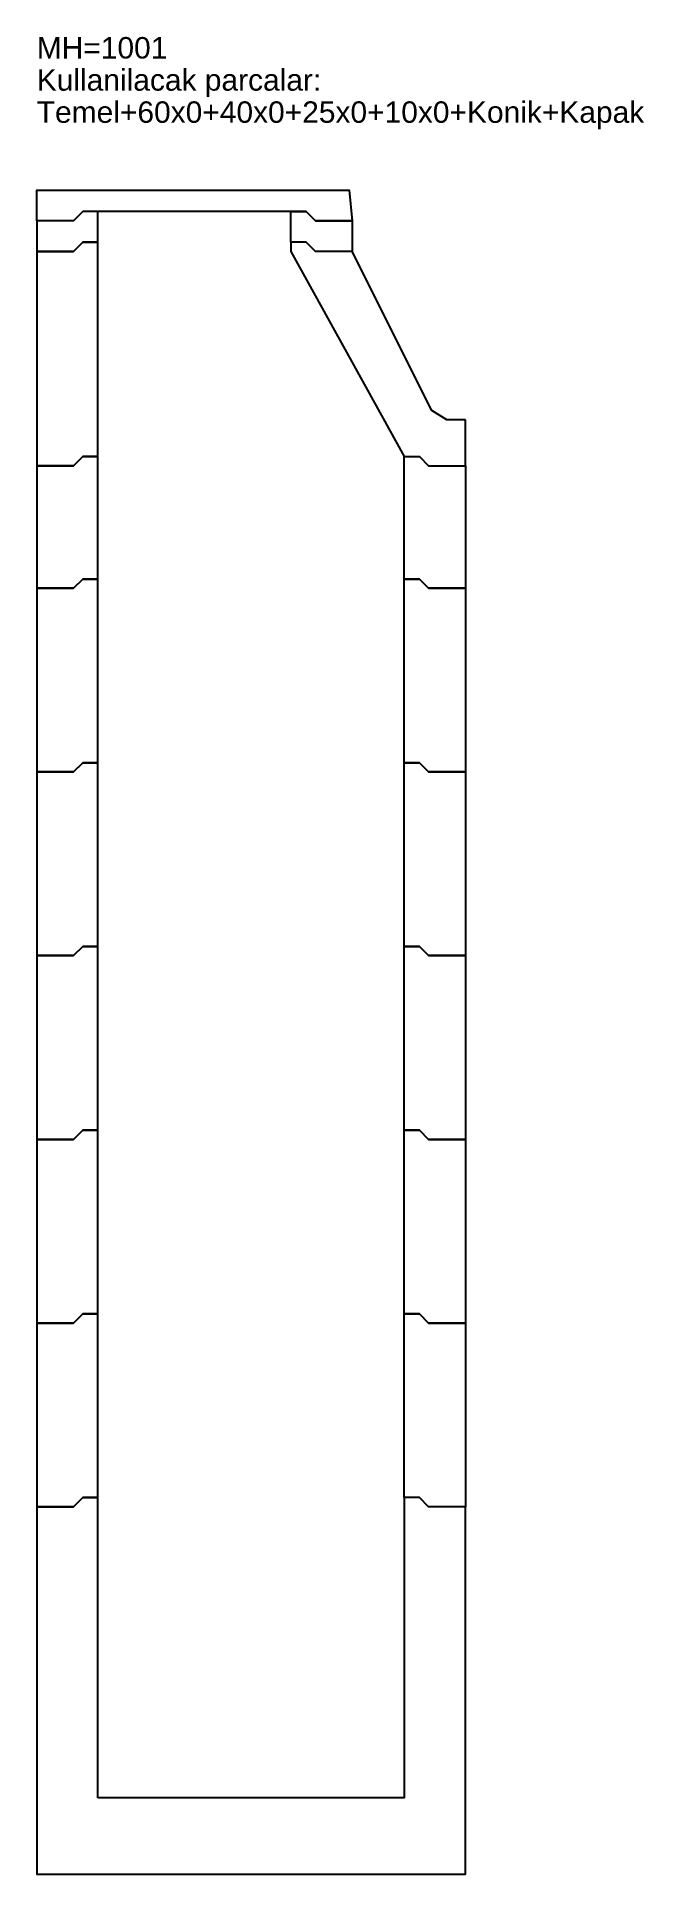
# Model space of a CAD drawing. Extents: x -0.7 to 1.28, y 0 to 6.
import ezdxf
from ezdxf.enums import TextEntityAlignment as Align

# ---------------------------------------------------------------- set-up
doc = ezdxf.new("R2010")
doc.units = 0
doc.styles.get("Standard").update_dxf_attribs({"font": 'arial.ttf'})

msp = doc.modelspace()

# ---------------------------------------------------------------- linework, layer by layer
for points in [[(0.33, 5.4, 0), (0.21, 5.4, 0), (0.18, 5.43, 0), (-0.55, 5.43, 0), (-0.58, 5.4, 0), (-0.7, 5.4, 0), (-0.7, 5.5, 0), (0.32, 5.5, 0), (0.33, 5.4, 0)], [(-0.7, 5.4, 0), (-0.7, 5.3, 0), (-0.58, 5.3, 0), (-0.55, 5.33, 0), (-0.5, 5.33, 0), (-0.5, 5.43, 0), (-0.55, 5.43, 0), (-0.58, 5.4, 0), (-0.7, 5.4, 0)], [(0.33, 5.4, 0), (0.33, 5.3, 0), (0.21, 5.3, 0), (0.18, 5.33, 0), (0.13, 5.33, 0), (0.13, 5.43, 0), (0.18, 5.43, 0), (0.21, 5.4, 0), (0.33, 5.4, 0)], [(-0.7, 5.3, 0), (-0.7, 4.6, 0), (-0.58, 4.6, 0), (-0.55, 4.63, 0), (-0.5, 4.63, 0), (-0.5, 5.33, 0), (-0.55, 5.33, 0), (-0.58, 5.3, 0), (-0.7, 5.3, 0)], [(0.7, 4.75, 0), (0.64, 4.75, 0), (0.59, 4.78, 0), (0.33, 5.3, 0), (0.21, 5.3, 0), (0.18, 5.33, 0), (0.13, 5.33, 0), (0.13, 5.3, 0), (0.5, 4.63, 0), (0.55, 4.63, 0), (0.58, 4.6, 0), (0.7, 4.6, 0), (0.7, 4.75, 0)], [(-0.7, 4.6, 0), (-0.7, 4.2, 0), (-0.58, 4.2, 0), (-0.55, 4.23, 0), (-0.5, 4.23, 0), (-0.5, 4.63, 0), (-0.55, 4.63, 0), (-0.58, 4.6, 0), (-0.7, 4.6, 0)], [(0.7, 4.6, 0), (0.7, 4.2, 0), (0.58, 4.2, 0), (0.55, 4.23, 0), (0.5, 4.23, 0), (0.5, 4.63, 0), (0.55, 4.63, 0), (0.58, 4.6, 0), (0.7, 4.6, 0)], [(-0.7, 4.2, 0), (-0.7, 3.6, 0), (-0.58, 3.6, 0), (-0.55, 3.63, 0), (-0.5, 3.63, 0), (-0.5, 4.23, 0), (-0.55, 4.23, 0), (-0.58, 4.2, 0), (-0.7, 4.2, 0)], [(0.7, 4.2, 0), (0.7, 3.6, 0), (0.58, 3.6, 0), (0.55, 3.63, 0), (0.5, 3.63, 0), (0.5, 4.23, 0), (0.55, 4.23, 0), (0.58, 4.2, 0), (0.7, 4.2, 0)], [(-0.7, 3.6, 0), (-0.7, 3, 0), (-0.58, 3, 0), (-0.55, 3.03, 0), (-0.5, 3.03, 0), (-0.5, 3.63, 0), (-0.55, 3.63, 0), (-0.58, 3.6, 0), (-0.7, 3.6, 0)], [(0.7, 3.6, 0), (0.7, 3, 0), (0.58, 3, 0), (0.55, 3.03, 0), (0.5, 3.03, 0), (0.5, 3.63, 0), (0.55, 3.63, 0), (0.58, 3.6, 0), (0.7, 3.6, 0)], [(-0.7, 3, 0), (-0.7, 2.4, 0), (-0.58, 2.4, 0), (-0.55, 2.43, 0), (-0.5, 2.43, 0), (-0.5, 3.03, 0), (-0.55, 3.03, 0), (-0.58, 3, 0), (-0.7, 3, 0)], [(0.7, 3, 0), (0.7, 2.4, 0), (0.58, 2.4, 0), (0.55, 2.43, 0), (0.5, 2.43, 0), (0.5, 3.03, 0), (0.55, 3.03, 0), (0.58, 3, 0), (0.7, 3, 0)], [(-0.7, 2.4, 0), (-0.7, 1.8, 0), (-0.58, 1.8, 0), (-0.55, 1.83, 0), (-0.5, 1.83, 0), (-0.5, 2.43, 0), (-0.55, 2.43, 0), (-0.58, 2.4, 0), (-0.7, 2.4, 0)], [(0.7, 2.4, 0), (0.7, 1.8, 0), (0.58, 1.8, 0), (0.55, 1.83, 0), (0.5, 1.83, 0), (0.5, 2.43, 0), (0.55, 2.43, 0), (0.58, 2.4, 0), (0.7, 2.4, 0)], [(-0.7, 1.8, 0), (-0.7, 1.2, 0), (-0.58, 1.2, 0), (-0.55, 1.23, 0), (-0.5, 1.23, 0), (-0.5, 1.83, 0), (-0.55, 1.83, 0), (-0.58, 1.8, 0), (-0.7, 1.8, 0)], [(0.7, 1.8, 0), (0.7, 1.2, 0), (0.58, 1.2, 0), (0.55, 1.23, 0), (0.5, 1.23, 0), (0.5, 1.83, 0), (0.55, 1.83, 0), (0.58, 1.8, 0), (0.7, 1.8, 0)], [(-0.5, 0.25, 0), (-0.5, 1.23, 0), (-0.55, 1.23, 0), (-0.58, 1.2, 0), (-0.7, 1.2, 0), (-0.7, 0, 0), (0.7, 0, 0), (0.7, 1.2, 0), (0.58, 1.2, 0), (0.55, 1.23, 0), (0.5, 1.23, 0), (0.5, 0.25, 0), (-0.5, 0.25, 0)]]:
    msp.add_polyline3d(points)

# ---------------------------------------------------------------- texts
for s, p in [('MH=1001 ', (-0.7, 6)), ('Kullanilacak parcalar:', (-0.7, 5.895)), ('Temel+60x0+40x0+25x0+10x0+Konik+Kapak', (-0.7, 5.79))]:
    msp.add_text(s, height=0.07).set_placement(p, align=Align.TOP_LEFT)

doc.saveas('drawing.dxf')
